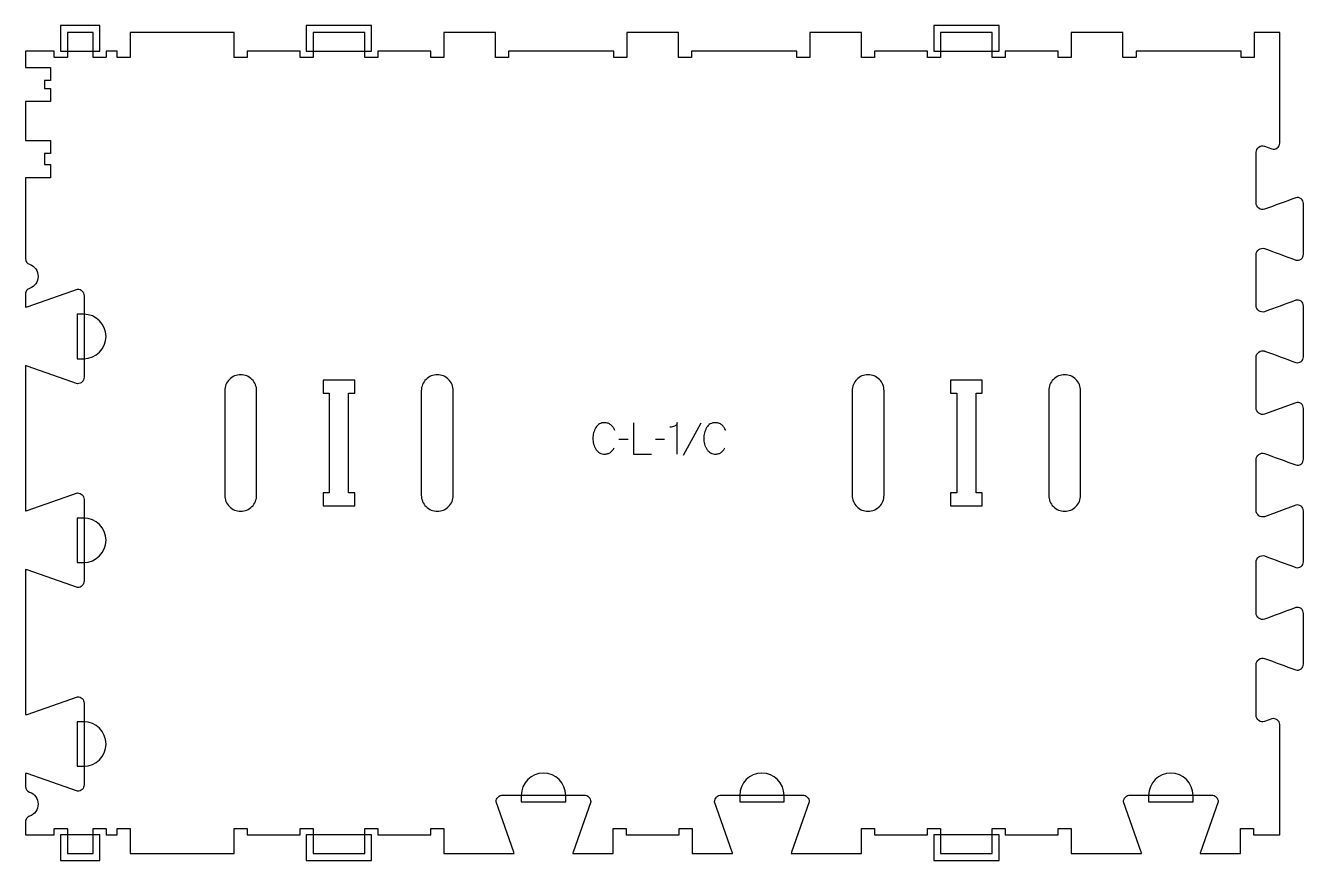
# Model space of a CAD drawing. Extents: x 0 to 1222, y -6 to 792.
import ezdxf

# ---------------------------------------------------------------- set-up
doc = ezdxf.new("R2010")
doc.units = 0
for name, color, linetype in [('1_ANYTOOL_1MMDEEP_LABELS_S', 2, 'CONTINUOUS'), ('3_ANYTOOL_CUTTHROUGH_INSID', 4, 'CONTINUOUS'), ('4_ANYTOOL_CUTTHROUGH_OUTSI', 5, 'CONTINUOUS'), ('5_ANYTOOL_HALF_MILL_9MM_IN', 3, 'CONTINUOUS')]:
    doc.layers.add(name, color=color, linetype=linetype)

msp = doc.modelspace()

# ---------------------------------------------------------------- linework, layer by layer
at = {"layer": '1_ANYTOOL_1MMDEEP_LABELS_S'}
for p, q in [((645.953144, 411.683329), (628.767429, 380.9119)), ((576.224572, 396.040472), (567.438858, 395.954757)), ((611.110286, 396.040472), (602.324572, 395.954757))]:
    msp.add_line(p, q, dxfattribs=at)
for points in [[(563.581715, 404.654757, 0.059291), (562.045554, 407.584174, 0.066881), (559.831715, 410.033329, 0.04529), (558.514729, 410.957206, 0.046757), (557.051358, 411.6244, 0.04633), (555.411446, 412.028732, 0.037303), (553.724572, 412.154757, 0.054828), (551.218932, 411.879172, 0.073548), (548.876358, 410.981543, 0.073729), (546.907036, 409.45331, 0.056205), (545.388858, 407.4619, 0.033355), (544.167689, 405.072024, 0.034965), (543.283501, 402.538686, 0.034911), (542.753473, 399.870679, 0.031589), (542.581715, 397.154757, 0.032085), (542.756218, 394.438129, 0.035383), (543.294215, 391.770829, 0.035431), (544.192704, 389.235672, 0.033598), (545.431715, 386.847614, 0.058628), (546.993916, 384.846729, 0.073381), (549.015644, 383.327972, 0.072539), (551.461617, 382.426918, 0.05208), (554.067429, 382.154757, 0.033243), (555.508804, 382.250694, 0.042283), (556.917429, 382.5619, 0.042766), (558.160126, 383.068989, 0.044269), (559.296001, 383.783329, 0.055485), (561.307796, 385.69823, 0.045948), (562.896001, 387.983329)], [(623.238858, 382.154757), (623.238858, 412.197614, -0.057478), (622.974835, 411.104647, -0.075801), (622.435286, 410.1244, -0.075474), (621.619834, 409.340526, -0.055107), (620.624572, 408.790472, -0.039607), (618.482332, 408.09096, -0.05918), (616.253144, 407.826186)], [(669.567429, 404.654757, 0.059291), (668.031268, 407.584174, 0.066881), (665.817429, 410.033329, 0.04529), (664.500444, 410.957206, 0.046757), (663.037072, 411.6244, 0.04633), (661.39716, 412.028732, 0.037303), (659.710286, 412.154757, 0.054828), (657.204646, 411.879172, 0.073548), (654.862072, 410.981543, 0.073729), (652.89275, 409.45331, 0.056205), (651.374572, 407.4619, 0.033355), (650.153403, 405.072024, 0.034965), (649.269215, 402.538686, 0.034911), (648.739188, 399.870679, 0.031589), (648.567429, 397.154757, 0.032085), (648.741932, 394.438129, 0.035383), (649.279929, 391.770829, 0.035431), (650.178418, 389.235672, 0.033598), (651.417429, 386.847614, 0.058628), (652.97963, 384.846729, 0.073381), (655.001358, 383.327972, 0.072539), (657.447331, 382.426918, 0.05208), (660.053144, 382.154757, 0.033243), (661.494518, 382.250694, 0.042283), (662.903144, 382.5619, 0.042766), (664.14584, 383.068989, 0.044269), (665.281715, 383.783329, 0.055485), (667.29351, 385.69823, 0.045948), (668.881715, 387.983329)]]:
    msp.add_lwpolyline(points, format="xyb", dxfattribs=at)
msp.add_lwpolyline([(581.367429, 412.154757), (581.367429, 382.154757), (598.467429, 382.154757)], dxfattribs=at)
at = {"layer": '3_ANYTOOL_CUTTHROUGH_INSID'}
for points in [[(190.5, 342.750006, 0.198912), (194.966621, 331.966625, 0.198912), (205.75, 327.500003, 0.198912), (216.53338, 331.966626, 0.198912), (221, 342.750007), (221, 442.749993, 0.198912), (216.53338, 453.533374, 0.198912), (205.75, 457.999997, 0.198912), (194.96662, 453.533374, 0.198912), (190.5, 442.749993)], [(378.5, 342.750006, 0.198912), (382.966621, 331.966625, 0.414214), (404.53338, 331.966626, 0.198912), (409, 342.750007), (409, 442.749993, 0.198912), (404.53338, 453.533374, 0.414214), (382.96662, 453.533374, 0.198912), (378.5, 442.749993)], [(790.5, 342.750006, 0.198912), (794.966621, 331.966625, 0.414214), (816.53338, 331.966626, 0.198912), (821, 342.750007), (821, 442.749993, 0.198912), (816.53338, 453.533374, 0.198912), (805.75, 457.999997, 0.198912), (794.96662, 453.533374, 0.198912), (790.5, 442.749993)], [(978.5, 342.750006, 0.198912), (982.966621, 331.966625, 0.414214), (1004.53338, 331.966626, 0.198912), (1009, 342.750007), (1009, 442.749993, 0.198912), (1004.53338, 453.533374, 0.414214), (982.96662, 453.533374, 0.198912), (978.5, 442.749993)]]:
    msp.add_lwpolyline(points, format="xyb", close=True, dxfattribs=at)
for points in [[(315, 332.5), (315, 345), (309, 345), (309, 440.5), (315, 440.5), (315, 453), (284.5, 453), (284.5, 440.5), (290.5, 440.5), (290.5, 345), (284.5, 345), (284.5, 332.5)], [(915, 332.5), (915, 345), (909, 345), (909, 440.5), (915, 440.5), (915, 453), (884.5, 453), (884.5, 440.5), (890.5, 440.5), (890.5, 345), (884.5, 345), (884.5, 332.5)]]:
    msp.add_lwpolyline(points, close=True, dxfattribs=at)
at = {"layer": '4_ANYTOOL_CUTTHROUGH_OUTSI'}
msp.add_lwpolyline([(467.191563, 0, 0.061784), (466.956569, 1.39487), (450.061035, 49.667412, -0.084368), (450.047, 49.75, -0.414214), (456.297, 56), (534.297, 56, -0.414214), (540.547, 49.75, -0.084368), (540.532965, 49.667412), (523.633852, 1.383805, 0.0608), (523.402521, 0), (562, 0), (562, 23.75, -0.414214), (562.25, 24), (574.25, 24, -0.414214), (574.5, 23.75), (574.5, 18), (625, 18), (625, 23.75, -0.414214), (625.25, 24), (637.25, 24, -0.414214), (637.5, 23.75), (637.5, 0), (676.097563, 0, 0.061784), (675.862569, 1.39487), (658.967035, 49.667412, -0.084368), (658.953, 49.75, -0.414214), (665.203, 56), (743.203, 56, -0.414214), (749.453, 49.75, -0.084368), (749.438965, 49.667412), (732.539852, 1.383805, 0.0608), (732.308521, 0), (799.5, 0), (799.5, 23.75, -0.414214), (799.75, 24), (811.75, 24, -0.414214), (812, 23.75), (812, 18), (862.5, 18), (862.5, 23.75, -0.414214), (862.75, 24), (874.75, 24, -0.414214), (875, 23.75), (875, 0), (924.5, 0), (924.5, 23.75, -0.414214), (924.75, 24), (936.75, 24, -0.414214), (937, 23.75), (937, 18), (987.5, 18), (987.5, 23.75, -0.414214), (987.75, 24), (999.75, 24, -0.414214), (1000, 23.75), (1000, 0), (1067.191563, 0, 0.061784), (1066.956569, 1.39487), (1050.061035, 49.667412, -0.084368), (1050.047, 49.75, -0.414214), (1056.297, 56), (1134.297, 56, -0.414214), (1140.547, 49.75, -0.084368), (1140.532965, 49.667412), (1123.633852, 1.383805, 0.0608), (1123.402521, 0), (1162, 0), (1162, 23.75, -0.414214), (1162.25, 24), (1174.25, 24, -0.414214), (1174.5, 23.75), (1174.5, 18), (1199.5, 18), (1199.5, 123.389678, 0.522086), (1191.757592, 128.783453), (1184.947531, 126.267883, -0.015598), (1184.932741, 126.262938, -0.237079), (1179.406001, 127.235021, -0.237079), (1176.886817, 132.249353), (1176.887273, 180.755438, -0.237079), (1179.406457, 185.769768, -0.237079), (1184.933197, 186.741851, -0.015608), (1184.947996, 186.736903, 0.000004), (1214.72367, 175.73692, 0.236335), (1219.793255, 176.635942, 0.237079), (1222.110904, 181.249127), (1222.11136, 229.755212, 0.237079), (1219.793711, 234.368395, 0.237104), (1214.709194, 235.262483, -0.000004), (1184.947992, 224.267885, -0.015604), (1184.933197, 224.262938, -0.237079), (1179.406457, 225.235021, -0.237079), (1176.887273, 230.249353), (1176.887728, 278.755438, -0.237079), (1179.406913, 283.769768, -0.237079), (1184.933653, 284.741851, -0.015608), (1184.948452, 284.736903, 0.000004), (1214.724126, 273.73692, 0.236335), (1219.793711, 274.635942, 0.237079), (1222.11136, 279.249127), (1222.111816, 327.755973, 0.237079), (1219.794166, 332.369156, 0.237104), (1214.70965, 333.263244), (1184.948448, 322.268646, -0.015604), (1184.933653, 322.263699, -0.237079), (1179.406913, 323.235782, -0.237079), (1176.887728, 328.250114), (1176.888184, 376.756199, -0.237079), (1179.407368, 381.770528, -0.237079), (1184.934109, 382.742612, -0.015608), (1184.948908, 382.737664, 0.000004), (1214.724581, 371.737681, 0.236335), (1219.794166, 372.636703, 0.237079), (1222.111816, 377.249888), (1222.112272, 425.755973, 0.237079), (1219.794622, 430.369156, 0.237104), (1214.710106, 431.263244), (1184.948904, 420.268646, -0.015604), (1184.934109, 420.263699, -0.237079), (1179.407368, 421.235782, -0.237079), (1176.888184, 426.250114), (1176.88864, 474.756199, -0.237079), (1179.407824, 479.770528, -0.237079), (1184.934564, 480.742612, -0.015608), (1184.949364, 480.737664, 0.000004), (1214.725037, 469.737681, 0.236335), (1219.794622, 470.636703, 0.237079), (1222.112272, 475.249888), (1222.112727, 523.755973, 0.237079), (1219.795078, 528.369156, 0.237104), (1214.710561, 529.263244, -0.000004), (1184.94936, 518.268646, -0.015604), (1184.934564, 518.263699, -0.237079), (1179.407824, 519.235782, -0.237079), (1176.88864, 524.250114), (1176.889096, 572.756199, -0.237079), (1179.40828, 577.770528, -0.237079), (1184.93502, 578.742612, -0.015608), (1184.949819, 578.737664, 0.000004), (1214.725493, 567.737681, 0.236335), (1219.795078, 568.636703, 0.237079), (1222.112727, 573.249888), (1222.113183, 621.755973, 0.237079), (1219.795534, 626.369156, 0.237104), (1214.711017, 627.263244, -0.000004), (1184.949815, 616.268646, -0.015604), (1184.93502, 616.263699, -0.237079), (1179.40828, 617.235782, -0.237079), (1176.889096, 622.250114), (1176.889552, 670.756199, -0.237079), (1179.408736, 675.770528, -0.237079), (1184.935476, 676.742612, -0.015608), (1184.950275, 676.737664), (1191.757367, 674.222868, 0.522099), (1199.5, 679.61656), (1199.5, 785.5), (1175, 785.5), (1175, 761.75, -0.414214), (1174.75, 761.5), (1162.75, 761.5, -0.414214), (1162.5, 761.75), (1162.5, 767.5), (1062, 767.5), (1062, 761.75, -0.414214), (1061.75, 761.5), (1049.75, 761.5, -0.414214), (1049.5, 761.75), (1049.5, 785.5), (1000, 785.5), (1000, 761.75, -0.414214), (999.75, 761.5), (987.75, 761.5, -0.414214), (987.5, 761.75), (987.5, 767.5), (937, 767.5), (937, 761.75, -0.414214), (936.75, 761.5), (924.75, 761.5, -0.414214), (924.5, 761.75), (924.5, 785.5), (875, 785.5), (875, 761.75, -0.414214), (874.75, 761.5), (862.75, 761.5, -0.414214), (862.5, 761.75), (862.5, 767.5), (812, 767.5), (812, 761.75, -0.414214), (811.75, 761.5), (799.75, 761.5, -0.414214), (799.5, 761.75), (799.5, 785.5), (750, 785.5), (750, 761.75, -0.414214), (749.75, 761.5), (737.75, 761.5, -0.414214), (737.5, 761.75), (737.5, 767.5), (637, 767.5), (637, 761.75, -0.414214), (636.75, 761.5), (624.75, 761.5, -0.414214), (624.5, 761.75), (624.5, 785.5), (575, 785.5), (575, 761.75, -0.414214), (574.75, 761.5), (562.75, 761.5, -0.414214), (562.5, 761.75), (562.5, 767.5), (462, 767.5), (462, 761.75, -0.414214), (461.75, 761.5), (449.75, 761.5, -0.414214), (449.5, 761.75), (449.5, 785.5), (400, 785.5), (400, 761.75, -0.414214), (399.75, 761.5), (387.75, 761.5, -0.414214), (387.5, 761.75), (387.5, 767.5), (337, 767.5), (337, 761.75, -0.414214), (336.75, 761.5), (324.75, 761.5, -0.414214), (324.5, 761.75), (324.5, 785.5), (275, 785.5), (275, 761.75, -0.414214), (274.75, 761.5), (262.75, 761.5, -0.414214), (262.5, 761.75), (262.5, 767.5), (212, 767.5), (212, 761.75, -0.414214), (211.75, 761.5), (199.75, 761.5, -0.414214), (199.5, 761.75), (199.5, 785.5), (149.75, 785.5), (100, 785.5), (100, 761.75, -0.414214), (99.75, 761.5), (87.75, 761.5, -0.414214), (87.5, 761.75), (87.5, 767.5), (77, 767.5), (77, 761.75, -0.414214), (76.75, 761.5), (64.75, 761.5, -0.414214), (64.5, 761.75), (64.5, 785.5), (40, 785.5), (40, 761.75, -0.414214), (39.75, 761.5), (27.75, 761.5, -0.414214), (27.5, 761.75), (27.5, 767.5), (0, 767.5), (0, 752), (23.75, 752, -0.414214), (24, 751.75), (24, 739.75, -0.414214), (23.75, 739.5), (18, 739.5), (18, 731.912), (23.75, 731.912, -0.414214), (24, 731.662), (24, 719.662, -0.414214), (23.75, 719.412), (0, 719.412), (0, 682), (23.75, 682, -0.414214), (24, 681.75), (24, 669.75, -0.414214), (23.75, 669.5), (18, 669.5), (18, 659), (23.75, 659, -0.414214), (24, 658.75), (24, 646.75, -0.414214), (23.75, 646.5), (0, 646.5), (0, 569.095563, 0.317837), (3.833333, 563.674411, -0.707107), (3.833333, 540.575589, 0.155096), (1.055145, 538.474201, 0.155096), (0, 535.154437), (0, 522.755437, 0.061784), (1.39487, 522.990431), (49.667412, 539.885965, -0.084368), (49.75, 539.9, -0.414214), (56, 533.65), (56, 455.65, -0.414214), (49.75, 449.4, -0.084368), (49.667412, 449.414035), (1.383805, 466.313148, 0.0608), (0, 466.544479), (0, 327.855437, 0.061784), (1.39487, 328.090431), (49.667412, 344.985965, -0.084368), (49.75, 345, -0.414214), (56, 338.75), (56, 260.75, -0.414214), (49.75, 254.5, -0.084368), (49.667412, 254.514035), (1.383805, 271.413148, 0.0608), (0, 271.644479), (0, 132.955437, 0.061784), (1.39487, 133.190431), (49.667412, 150.085965, -0.084368), (49.75, 150.1, -0.414214), (56, 143.85), (56, 65.85, -0.414214), (49.75, 59.6, -0.084368), (49.667412, 59.614035), (1.383805, 76.513148, 0.0608), (0, 76.744479), (0, 64.345563, 0.317837), (3.833333, 58.924411, -0.707107), (3.833333, 35.825589, 0.155096), (1.055145, 33.724201, 0.155096), (0, 30.404437), (0, 18), (27.5, 18), (27.5, 23.75, -0.414214), (27.75, 24), (39.75, 24, -0.414214), (40, 23.75), (40, 0), (64.5, 0), (64.5, 23.75, -0.414214), (64.75, 24), (76.75, 24, -0.414214), (77, 23.75), (77, 18), (87.5, 18), (87.5, 23.75, -0.414214), (87.75, 24), (99.75, 24, -0.414214), (100, 23.75), (100, 0), (199.5, 0), (199.5, 23.75, -0.414214), (199.75, 24), (211.75, 24, -0.414214), (212, 23.75), (212, 18), (262.5, 18), (262.5, 23.75, -0.414214), (262.75, 24), (274.75, 24, -0.414214), (275, 23.75), (275, 0), (324.5, 0), (324.5, 23.75, -0.414214), (324.75, 24), (336.75, 24, -0.414214), (337, 23.75), (337, 18), (387.5, 18), (387.5, 23.75, -0.414214), (387.75, 24), (399.75, 24, -0.414214), (400, 23.75), (400, 0)], format="xyb", close=True, dxfattribs=at)
at = {"layer": '5_ANYTOOL_HALF_MILL_9MM_IN'}
for points in [[(39.5, 767.5), (65, 767.5), (71, 767.5), (71, 785.74), (71, 792), (33.5, 792), (33.5, 785.74), (33.5, 767.5)], [(274.5, 767.5), (325, 767.5), (331, 767.5), (331, 792), (324.74, 792), (274.76, 792), (268.5, 792), (268.5, 767.5)], [(874.5, 767.5), (925, 767.5), (931, 767.5), (931, 792), (924.74, 792), (874.76, 792), (868.5, 792), (868.5, 767.5)], [(65, 18), (39.5, 18), (33.5, 18), (33.5, -0.24), (33.5, -6.5), (64.74, -6.5), (71, -6.5), (71, 18)], [(325, 18), (274.5, 18), (268.5, 18), (268.5, -0.24), (268.5, -6.5), (324.74, -6.5), (331, -6.5), (331, 18)], [(925, 18), (874.5, 18), (868.5, 18), (868.5, -0.24), (868.5, -6.5), (924.74, -6.5), (931, -6.5), (931, 18)]]:
    msp.add_lwpolyline(points, close=True, dxfattribs=at)
for points in [[(55.75, 473.4, 1), (55.75, 515.9), (49.5, 515.9), (49.5, 473.4)], [(55.75, 278.5, 1), (55.75, 321), (49.5, 321), (49.5, 278.5)], [(55.75, 83.6, 1), (55.75, 126.1), (49.5, 126.1), (49.5, 83.6)], [(516.547, 55.75, 1), (474.047, 55.75), (474.047, 49.5), (516.547, 49.5)], [(725.453, 55.75, 1), (682.953, 55.75), (682.953, 49.5), (725.453, 49.5)], [(1116.547, 55.75, 1), (1074.047, 55.75), (1074.047, 49.5), (1116.547, 49.5)]]:
    msp.add_lwpolyline(points, format="xyb", close=True, dxfattribs=at)

doc.saveas('drawing.dxf')
